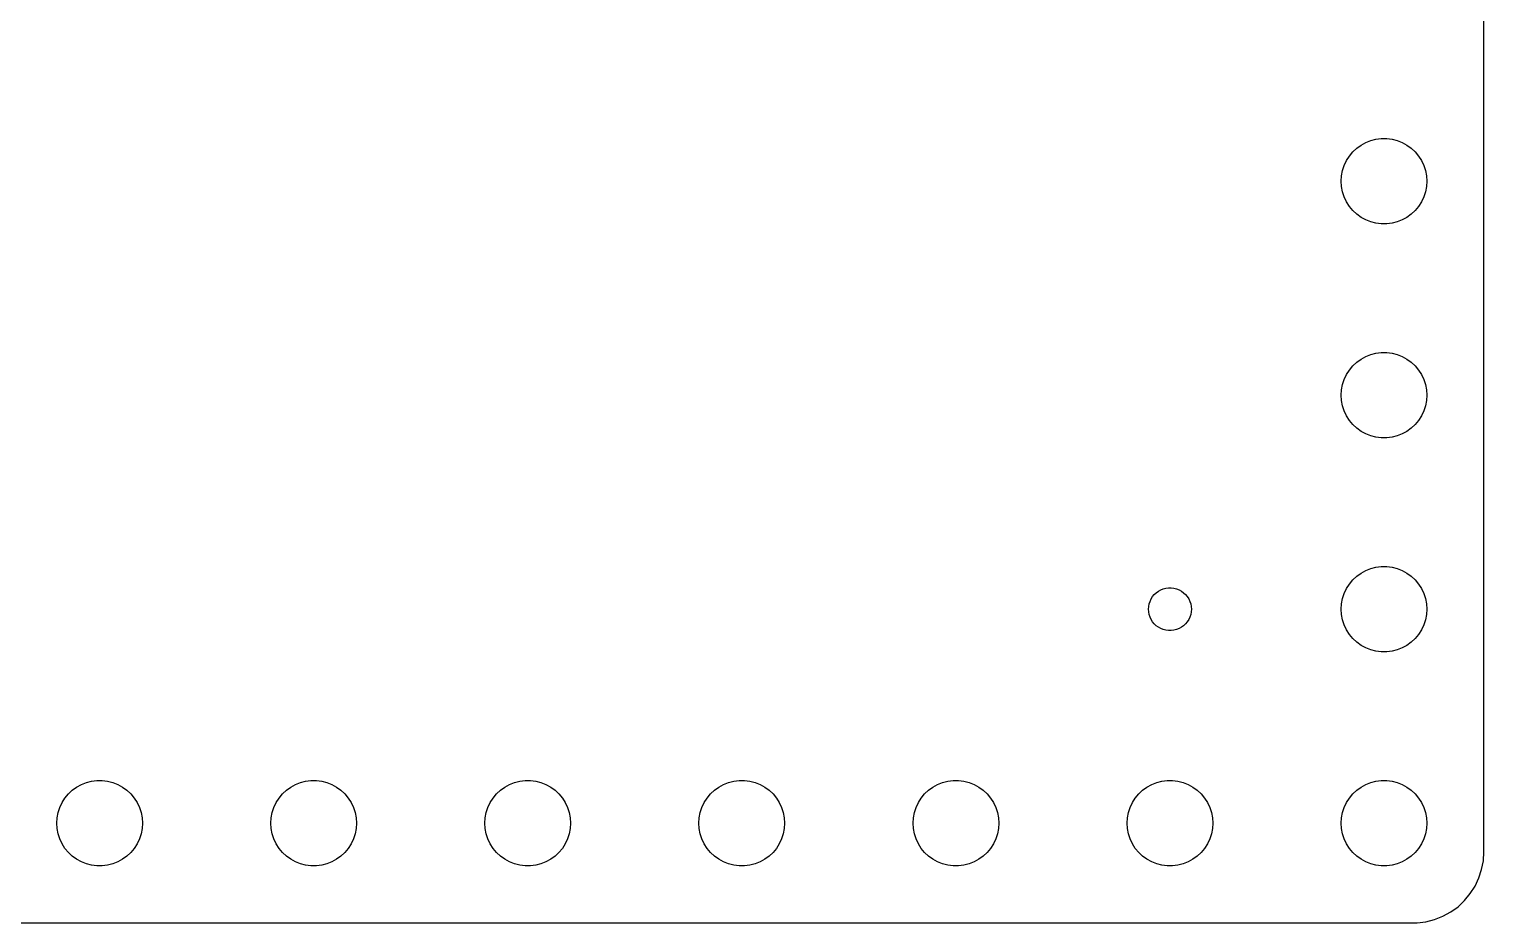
# Model space of a CAD drawing. Header units: metres. Extents: x -97 to 97, y -67 to 67.
# Drawn here: x -4.9 to 97, y -67 to -4.3 of the extents above; entities that cross this region are included whole.
import ezdxf

# ---------------------------------------------------------------- set-up
doc = ezdxf.new("R2010")
doc.units = ezdxf.units.M

msp = doc.modelspace()

# ---------------------------------------------------------------- linework, layer by layer
for p, q in [((97, -62), (97, 62)), ((88.7227, -12.2855), (89.073, -12.1468)), ((89.073, -12.1468), (89.4379, -12.0531)), ((89.4379, -12.0531), (89.8116, -12.0059)), ((89.8116, -12.0059), (90.1884, -12.0059)), ((90.1884, -12.0059), (90.5621, -12.0531)), ((90.5621, -12.0531), (90.927, -12.1468)), ((90.927, -12.1468), (91.2773, -12.2855)), ((87.3711, -13.5547), (87.573, -13.2366)), ((87.573, -13.2366), (87.8131, -12.9464)), ((87.8131, -12.9464), (88.0877, -12.6884)), ((88.0877, -12.6884), (88.3925, -12.467)), ((88.3925, -12.467), (88.7227, -12.2855)), ((91.2773, -12.2855), (91.6075, -12.467)), ((91.6075, -12.467), (91.9123, -12.6884)), ((91.9123, -12.6884), (92.1869, -12.9464)), ((92.1869, -12.9464), (92.427, -13.2366)), ((92.427, -13.2366), (92.6289, -13.5547)), ((87.0237, -14.624), (87.0943, -14.2539)), ((87.0943, -14.2539), (87.2107, -13.8956)), ((87.2107, -13.8956), (87.3711, -13.5547)), ((92.6289, -13.5547), (92.7893, -13.8956)), ((92.7893, -13.8956), (92.9057, -14.2539)), ((92.9057, -14.2539), (92.9763, -14.624)), ((87, -15), (87.0237, -14.624)), ((87.0237, -15.376), (87, -15)), ((92.9763, -14.624), (93, -15)), ((93, -15), (92.9763, -15.376)), ((87.0943, -15.7461), (87.0237, -15.376)), ((87.2107, -16.1044), (87.0943, -15.7461)), ((87.3711, -16.4453), (87.2107, -16.1044)), ((92.7893, -16.1044), (92.6289, -16.4453)), ((92.9057, -15.7461), (92.7893, -16.1044)), ((92.9763, -15.376), (92.9057, -15.7461)), ((87.573, -16.7634), (87.3711, -16.4453)), ((87.8131, -17.0536), (87.573, -16.7634)), ((88.0877, -17.3115), (87.8131, -17.0536)), ((88.3925, -17.533), (88.0877, -17.3115)), ((91.9123, -17.3115), (91.6075, -17.533)), ((92.1869, -17.0536), (91.9123, -17.3115)), ((92.427, -16.7634), (92.1869, -17.0536)), ((92.6289, -16.4453), (92.427, -16.7634)), ((88.7227, -17.7145), (88.3925, -17.533)), ((89.073, -17.8532), (88.7227, -17.7145)), ((89.4379, -17.9469), (89.073, -17.8532)), ((89.8116, -17.9941), (89.4379, -17.9469)), ((90.1884, -17.9941), (89.8116, -17.9941)), ((90.5621, -17.9469), (90.1884, -17.9941)), ((90.927, -17.8532), (90.5621, -17.9469)), ((91.2773, -17.7145), (90.927, -17.8532)), ((91.6075, -17.533), (91.2773, -17.7145)), ((88.0877, -27.6884), (88.3925, -27.467)), ((88.3925, -27.467), (88.7227, -27.2855)), ((88.7227, -27.2855), (89.073, -27.1468)), ((89.073, -27.1468), (89.4379, -27.0531)), ((89.4379, -27.0531), (89.8116, -27.0059)), ((89.8116, -27.0059), (90.1884, -27.0059)), ((90.1884, -27.0059), (90.5621, -27.0531)), ((90.5621, -27.0531), (90.927, -27.1468)), ((90.927, -27.1468), (91.2773, -27.2855)), ((91.2773, -27.2855), (91.6075, -27.467)), ((91.6075, -27.467), (91.9123, -27.6884)), ((87.3711, -28.5547), (87.573, -28.2366)), ((87.573, -28.2366), (87.8131, -27.9464)), ((87.8131, -27.9464), (88.0877, -27.6884)), ((91.9123, -27.6884), (92.1869, -27.9464)), ((92.1869, -27.9464), (92.427, -28.2366)), ((92.427, -28.2366), (92.6289, -28.5547)), ((87.0237, -29.624), (87.0943, -29.2539)), ((87.0943, -29.2539), (87.2107, -28.8956)), ((87.2107, -28.8956), (87.3711, -28.5547)), ((92.6289, -28.5547), (92.7893, -28.8956)), ((92.7893, -28.8956), (92.9057, -29.2539)), ((92.9057, -29.2539), (92.9763, -29.624)), ((87, -30), (87.0237, -29.624)), ((87.0237, -30.376), (87, -30)), ((87.0943, -30.7461), (87.0237, -30.376)), ((92.9763, -30.376), (92.9057, -30.7461)), ((92.9763, -29.624), (93, -30)), ((93, -30), (92.9763, -30.376)), ((87.2107, -31.1044), (87.0943, -30.7461)), ((87.3711, -31.4453), (87.2107, -31.1044)), ((87.573, -31.7634), (87.3711, -31.4453)), ((92.6289, -31.4453), (92.427, -31.7634)), ((92.7893, -31.1044), (92.6289, -31.4453)), ((92.9057, -30.7461), (92.7893, -31.1044)), ((87.8131, -32.0536), (87.573, -31.7634)), ((88.0877, -32.3115), (87.8131, -32.0536)), ((88.3925, -32.533), (88.0877, -32.3115)), ((88.7227, -32.7145), (88.3925, -32.533)), ((91.6075, -32.533), (91.2773, -32.7145)), ((91.9123, -32.3115), (91.6075, -32.533)), ((92.1869, -32.0536), (91.9123, -32.3115)), ((92.427, -31.7634), (92.1869, -32.0536)), ((89.073, -32.8532), (88.7227, -32.7145)), ((89.4379, -32.9469), (89.073, -32.8532)), ((89.8116, -32.9941), (89.4379, -32.9469)), ((90.1884, -32.9941), (89.8116, -32.9941)), ((90.5621, -32.9469), (90.1884, -32.9941)), ((90.927, -32.8532), (90.5621, -32.9469)), ((91.2773, -32.7145), (90.927, -32.8532)), ((87.8131, -42.9464), (88.0877, -42.6885)), ((88.0877, -42.6885), (88.3925, -42.467)), ((88.3925, -42.467), (88.7227, -42.2855)), ((88.7227, -42.2855), (89.073, -42.1468)), ((89.073, -42.1468), (89.4379, -42.0531)), ((89.4379, -42.0531), (89.8116, -42.0059)), ((89.8116, -42.0059), (90.1884, -42.0059)), ((90.1884, -42.0059), (90.5621, -42.0531)), ((90.5621, -42.0531), (90.927, -42.1468)), ((90.927, -42.1468), (91.2773, -42.2855)), ((91.2773, -42.2855), (91.6075, -42.467)), ((91.6075, -42.467), (91.9123, -42.6885)), ((91.9123, -42.6885), (92.1869, -42.9464)), ((74.0439, -43.8442), (74.1963, -43.7335)), ((74.1963, -43.7335), (74.3613, -43.6428)), ((74.3613, -43.6428), (74.5365, -43.5734)), ((74.5365, -43.5734), (74.7189, -43.5266)), ((74.7189, -43.5266), (74.9058, -43.503)), ((74.9058, -43.503), (75.0942, -43.503)), ((75.0942, -43.503), (75.2811, -43.5266)), ((75.2811, -43.5266), (75.4635, -43.5734)), ((75.4635, -43.5734), (75.6387, -43.6428)), ((75.6387, -43.6428), (75.8037, -43.7335)), ((75.8037, -43.7335), (75.9561, -43.8442)), ((87.2107, -43.8956), (87.3711, -43.5547)), ((87.3711, -43.5547), (87.573, -43.2366)), ((87.573, -43.2366), (87.8131, -42.9464)), ((92.1869, -42.9464), (92.427, -43.2366)), ((92.427, -43.2366), (92.6289, -43.5547)), ((92.6289, -43.5547), (92.7893, -43.8956)), ((73.5, -45), (73.5118, -44.812)), ((73.5118, -44.812), (73.5471, -44.627)), ((73.5471, -44.627), (73.6053, -44.4478)), ((73.6053, -44.4478), (73.6855, -44.2774)), ((73.6855, -44.2774), (73.7865, -44.1183)), ((73.7865, -44.1183), (73.9065, -43.9732)), ((73.9065, -43.9732), (74.0439, -43.8442)), ((75.9561, -43.8442), (76.0934, -43.9732)), ((76.0934, -43.9732), (76.2135, -44.1183)), ((76.2135, -44.1183), (76.3145, -44.2774)), ((76.3145, -44.2774), (76.3947, -44.4478)), ((76.3947, -44.4478), (76.4529, -44.627)), ((76.4529, -44.627), (76.4882, -44.812)), ((76.4882, -44.812), (76.5, -45)), ((87, -45), (87.0237, -44.624)), ((87.0237, -44.624), (87.0943, -44.2539)), ((87.0943, -44.2539), (87.2107, -43.8956)), ((92.7893, -43.8956), (92.9057, -44.2539)), ((92.9057, -44.2539), (92.9763, -44.624)), ((92.9763, -44.624), (93, -45)), ((73.5118, -45.188), (73.5, -45)), ((73.5471, -45.373), (73.5118, -45.188)), ((73.6053, -45.5522), (73.5471, -45.373)), ((73.6855, -45.7226), (73.6053, -45.5522)), ((73.7865, -45.8817), (73.6855, -45.7226)), ((76.3145, -45.7226), (76.2135, -45.8817)), ((76.3947, -45.5522), (76.3145, -45.7226)), ((76.4529, -45.373), (76.3947, -45.5522)), ((76.4882, -45.188), (76.4529, -45.373)), ((76.5, -45), (76.4882, -45.188)), ((87.0237, -45.376), (87, -45)), ((87.0943, -45.7461), (87.0237, -45.376)), ((87.2107, -46.1044), (87.0943, -45.7461)), ((92.9057, -45.7461), (92.7893, -46.1044)), ((92.9763, -45.376), (92.9057, -45.7461)), ((93, -45), (92.9763, -45.376)), ((73.9065, -46.0268), (73.7865, -45.8817)), ((74.0439, -46.1558), (73.9065, -46.0268)), ((74.1963, -46.2665), (74.0439, -46.1558)), ((74.3613, -46.3572), (74.1963, -46.2665)), ((74.5365, -46.4266), (74.3613, -46.3572)), ((74.7189, -46.4734), (74.5365, -46.4266)), ((74.9058, -46.497), (74.7189, -46.4734)), ((75.0942, -46.497), (74.9058, -46.497)), ((75.2811, -46.4734), (75.0942, -46.497)), ((75.4635, -46.4266), (75.2811, -46.4734)), ((75.6387, -46.3572), (75.4635, -46.4266)), ((75.8037, -46.2665), (75.6387, -46.3572)), ((75.9561, -46.1558), (75.8037, -46.2665)), ((76.0934, -46.0268), (75.9561, -46.1558)), ((76.2135, -45.8817), (76.0934, -46.0268)), ((87.3711, -46.4453), (87.2107, -46.1044)), ((87.573, -46.7634), (87.3711, -46.4453)), ((87.8131, -47.0536), (87.573, -46.7634)), ((92.427, -46.7634), (92.1869, -47.0536)), ((92.6289, -46.4453), (92.427, -46.7634)), ((92.7893, -46.1044), (92.6289, -46.4453)), ((88.0877, -47.3115), (87.8131, -47.0536)), ((88.3925, -47.533), (88.0877, -47.3115)), ((88.7227, -47.7145), (88.3925, -47.533)), ((89.073, -47.8532), (88.7227, -47.7145)), ((89.4379, -47.9469), (89.073, -47.8532)), ((90.927, -47.8532), (90.5621, -47.9469)), ((91.2773, -47.7145), (90.927, -47.8532)), ((91.6075, -47.533), (91.2773, -47.7145)), ((91.9123, -47.3115), (91.6075, -47.533)), ((92.1869, -47.0536), (91.9123, -47.3115)), ((89.8116, -47.9941), (89.4379, -47.9469)), ((90.1884, -47.9941), (89.8116, -47.9941)), ((90.5621, -47.9469), (90.1884, -47.9941)), ((-0.92705, -57.1468), (-0.56213, -57.0531)), ((-0.56213, -57.0531), (-0.18837, -57.0059)), ((-0.18837, -57.0059), (0.18837, -57.0059)), ((0.18837, -57.0059), (0.56213, -57.0531)), ((0.56213, -57.0531), (0.92705, -57.1468)), ((14.0729, -57.1468), (14.4379, -57.0531)), ((14.4379, -57.0531), (14.8116, -57.0059)), ((14.8116, -57.0059), (15.1884, -57.0059)), ((15.1884, -57.0059), (15.5621, -57.0531)), ((15.5621, -57.0531), (15.927, -57.1468)), ((29.0729, -57.1468), (29.4379, -57.0531)), ((29.4379, -57.0531), (29.8116, -57.0059)), ((29.8116, -57.0059), (30.1884, -57.0059)), ((30.1884, -57.0059), (30.5621, -57.0531)), ((30.5621, -57.0531), (30.927, -57.1468)), ((44.0729, -57.1468), (44.4379, -57.0531)), ((44.4379, -57.0531), (44.8116, -57.0059)), ((44.8116, -57.0059), (45.1884, -57.0059)), ((45.1884, -57.0059), (45.5621, -57.0531)), ((45.5621, -57.0531), (45.927, -57.1468)), ((59.0729, -57.1468), (59.4379, -57.0531)), ((59.4379, -57.0531), (59.8116, -57.0059)), ((59.8116, -57.0059), (60.1884, -57.0059)), ((60.1884, -57.0059), (60.5621, -57.0531)), ((60.5621, -57.0531), (60.927, -57.1468)), ((74.073, -57.1468), (74.4379, -57.0531)), ((74.4379, -57.0531), (74.8116, -57.0059)), ((74.8116, -57.0059), (75.1884, -57.0059)), ((75.1884, -57.0059), (75.5621, -57.0531)), ((75.5621, -57.0531), (75.927, -57.1468)), ((89.073, -57.1468), (89.4379, -57.0531)), ((89.4379, -57.0531), (89.8116, -57.0059)), ((89.8116, -57.0059), (90.1884, -57.0059)), ((90.1884, -57.0059), (90.5621, -57.0531)), ((90.5621, -57.0531), (90.927, -57.1468)), ((-2.42705, -58.2366), (-2.1869, -57.9464)), ((-2.1869, -57.9464), (-1.91226, -57.6885)), ((-1.91226, -57.6885), (-1.60747, -57.467)), ((-1.60747, -57.467), (-1.27733, -57.2855)), ((-1.27733, -57.2855), (-0.92705, -57.1468)), ((0.92705, -57.1468), (1.27733, -57.2855)), ((1.27733, -57.2855), (1.60747, -57.467)), ((1.60747, -57.467), (1.91226, -57.6885)), ((1.91226, -57.6885), (2.1869, -57.9464)), ((2.1869, -57.9464), (2.42705, -58.2366)), ((12.5729, -58.2366), (12.8131, -57.9464)), ((12.8131, -57.9464), (13.0877, -57.6885)), ((13.0877, -57.6885), (13.3925, -57.467)), ((13.3925, -57.467), (13.7227, -57.2855)), ((13.7227, -57.2855), (14.0729, -57.1468)), ((15.927, -57.1468), (16.2773, -57.2855)), ((16.2773, -57.2855), (16.6075, -57.467)), ((16.6075, -57.467), (16.9123, -57.6885)), ((16.9123, -57.6885), (17.1869, -57.9464)), ((17.1869, -57.9464), (17.427, -58.2366)), ((27.5729, -58.2366), (27.8131, -57.9464)), ((27.8131, -57.9464), (28.0877, -57.6885)), ((28.0877, -57.6885), (28.3925, -57.467)), ((28.3925, -57.467), (28.7227, -57.2855)), ((28.7227, -57.2855), (29.0729, -57.1468)), ((30.927, -57.1468), (31.2773, -57.2855)), ((31.2773, -57.2855), (31.6075, -57.467)), ((31.6075, -57.467), (31.9123, -57.6885)), ((31.9123, -57.6885), (32.1869, -57.9464)), ((32.1869, -57.9464), (32.427, -58.2366)), ((42.5729, -58.2366), (42.8131, -57.9464)), ((42.8131, -57.9464), (43.0877, -57.6885)), ((43.0877, -57.6885), (43.3925, -57.467)), ((43.3925, -57.467), (43.7227, -57.2855)), ((43.7227, -57.2855), (44.0729, -57.1468)), ((45.927, -57.1468), (46.2773, -57.2855)), ((46.2773, -57.2855), (46.6075, -57.467)), ((46.6075, -57.467), (46.9123, -57.6885)), ((46.9123, -57.6885), (47.1869, -57.9464)), ((47.1869, -57.9464), (47.427, -58.2366)), ((57.5729, -58.2366), (57.8131, -57.9464)), ((57.8131, -57.9464), (58.0877, -57.6885)), ((58.0877, -57.6885), (58.3925, -57.467)), ((58.3925, -57.467), (58.7227, -57.2855)), ((58.7227, -57.2855), (59.0729, -57.1468)), ((60.927, -57.1468), (61.2773, -57.2855)), ((61.2773, -57.2855), (61.6075, -57.467)), ((61.6075, -57.467), (61.9123, -57.6885)), ((61.9123, -57.6885), (62.1869, -57.9464)), ((62.1869, -57.9464), (62.427, -58.2366)), ((72.573, -58.2366), (72.8131, -57.9464)), ((72.8131, -57.9464), (73.0877, -57.6885)), ((73.0877, -57.6885), (73.3925, -57.467)), ((73.3925, -57.467), (73.7227, -57.2855)), ((73.7227, -57.2855), (74.073, -57.1468)), ((75.927, -57.1468), (76.2773, -57.2855)), ((76.2773, -57.2855), (76.6075, -57.467)), ((76.6075, -57.467), (76.9123, -57.6885)), ((76.9123, -57.6885), (77.1869, -57.9464)), ((77.1869, -57.9464), (77.427, -58.2366)), ((87.573, -58.2366), (87.8131, -57.9464)), ((87.8131, -57.9464), (88.0877, -57.6885)), ((88.0877, -57.6885), (88.3925, -57.467)), ((88.3925, -57.467), (88.7227, -57.2855)), ((88.7227, -57.2855), (89.073, -57.1468)), ((90.927, -57.1468), (91.2773, -57.2855)), ((91.2773, -57.2855), (91.6075, -57.467)), ((91.6075, -57.467), (91.9123, -57.6885)), ((91.9123, -57.6885), (92.1869, -57.9464)), ((92.1869, -57.9464), (92.427, -58.2366)), ((-2.90575, -59.2539), (-2.78932, -58.8956)), ((-2.78932, -58.8956), (-2.62891, -58.5547)), ((-2.62891, -58.5547), (-2.42705, -58.2366)), ((2.42705, -58.2366), (2.62891, -58.5547)), ((2.62891, -58.5547), (2.78932, -58.8956)), ((2.78932, -58.8956), (2.90575, -59.2539)), ((12.0942, -59.2539), (12.2107, -58.8956)), ((12.2107, -58.8956), (12.3711, -58.5547)), ((12.3711, -58.5547), (12.5729, -58.2366)), ((17.427, -58.2366), (17.6289, -58.5547)), ((17.6289, -58.5547), (17.7893, -58.8956)), ((17.7893, -58.8956), (17.9057, -59.2539)), ((27.0942, -59.2539), (27.2107, -58.8956)), ((27.2107, -58.8956), (27.3711, -58.5547)), ((27.3711, -58.5547), (27.5729, -58.2366)), ((32.427, -58.2366), (32.6289, -58.5547)), ((32.6289, -58.5547), (32.7893, -58.8956)), ((32.7893, -58.8956), (32.9057, -59.2539)), ((42.0942, -59.2539), (42.2107, -58.8956)), ((42.2107, -58.8956), (42.3711, -58.5547)), ((42.3711, -58.5547), (42.5729, -58.2366)), ((47.427, -58.2366), (47.6289, -58.5547)), ((47.6289, -58.5547), (47.7893, -58.8956)), ((47.7893, -58.8956), (47.9057, -59.2539)), ((57.0942, -59.2539), (57.2107, -58.8956)), ((57.2107, -58.8956), (57.3711, -58.5547)), ((57.3711, -58.5547), (57.5729, -58.2366)), ((62.427, -58.2366), (62.6289, -58.5547)), ((62.6289, -58.5547), (62.7893, -58.8956)), ((62.7893, -58.8956), (62.9057, -59.2539)), ((72.0943, -59.2539), (72.2107, -58.8956)), ((72.2107, -58.8956), (72.3711, -58.5547)), ((72.3711, -58.5547), (72.573, -58.2366)), ((77.427, -58.2366), (77.6289, -58.5547)), ((77.6289, -58.5547), (77.7893, -58.8956)), ((77.7893, -58.8956), (77.9057, -59.2539)), ((87.0943, -59.2539), (87.2107, -58.8956)), ((87.2107, -58.8956), (87.3711, -58.5547)), ((87.3711, -58.5547), (87.573, -58.2366)), ((92.427, -58.2366), (92.6289, -58.5547)), ((92.6289, -58.5547), (92.7893, -58.8956)), ((92.7893, -58.8956), (92.9057, -59.2539)), ((-3, -60), (-2.97633, -59.624)), ((-2.97633, -60.376), (-3, -60)), ((-2.97633, -59.624), (-2.90575, -59.2539)), ((2.90575, -59.2539), (2.97633, -59.624)), ((2.97633, -59.624), (3, -60)), ((3, -60), (2.97633, -60.376)), ((12, -60), (12.0237, -59.624)), ((12.0237, -60.376), (12, -60)), ((12.0237, -59.624), (12.0942, -59.2539)), ((17.9057, -59.2539), (17.9763, -59.624)), ((17.9763, -59.624), (18, -60)), ((18, -60), (17.9763, -60.376)), ((27, -60), (27.0237, -59.624)), ((27.0237, -60.376), (27, -60)), ((27.0237, -59.624), (27.0942, -59.2539)), ((32.9057, -59.2539), (32.9763, -59.624)), ((32.9763, -59.624), (33, -60)), ((33, -60), (32.9763, -60.376)), ((42, -60), (42.0237, -59.624)), ((42.0237, -60.376), (42, -60)), ((42.0237, -59.624), (42.0942, -59.2539)), ((47.9057, -59.2539), (47.9763, -59.624)), ((47.9763, -59.624), (48, -60)), ((48, -60), (47.9763, -60.376)), ((57, -60), (57.0237, -59.624)), ((57.0237, -60.376), (57, -60)), ((57.0237, -59.624), (57.0942, -59.2539)), ((62.9057, -59.2539), (62.9763, -59.624)), ((62.9763, -59.624), (63, -60)), ((63, -60), (62.9763, -60.376)), ((72, -60), (72.0237, -59.624)), ((72.0237, -60.376), (72, -60)), ((72.0237, -59.624), (72.0943, -59.2539)), ((77.9057, -59.2539), (77.9763, -59.624)), ((77.9763, -59.624), (78, -60)), ((78, -60), (77.9763, -60.376)), ((87, -60), (87.0237, -59.624)), ((87.0237, -60.376), (87, -60)), ((87.0237, -59.624), (87.0943, -59.2539)), ((92.9057, -59.2539), (92.9763, -59.624)), ((92.9763, -59.624), (93, -60)), ((93, -60), (92.9763, -60.376)), ((-2.90575, -60.7461), (-2.97633, -60.376)), ((-2.78932, -61.1044), (-2.90575, -60.7461)), ((-2.62891, -61.4453), (-2.78932, -61.1044)), ((2.78932, -61.1044), (2.62891, -61.4453)), ((2.90575, -60.7461), (2.78932, -61.1044)), ((2.97633, -60.376), (2.90575, -60.7461)), ((12.0942, -60.7461), (12.0237, -60.376)), ((12.2107, -61.1044), (12.0942, -60.7461)), ((12.3711, -61.4453), (12.2107, -61.1044)), ((17.7893, -61.1044), (17.6289, -61.4453)), ((17.9057, -60.7461), (17.7893, -61.1044)), ((17.9763, -60.376), (17.9057, -60.7461)), ((27.0942, -60.7461), (27.0237, -60.376)), ((27.2107, -61.1044), (27.0942, -60.7461)), ((27.3711, -61.4453), (27.2107, -61.1044)), ((32.7893, -61.1044), (32.6289, -61.4453)), ((32.9057, -60.7461), (32.7893, -61.1044)), ((32.9763, -60.376), (32.9057, -60.7461)), ((42.0942, -60.7461), (42.0237, -60.376)), ((42.2107, -61.1044), (42.0942, -60.7461)), ((42.3711, -61.4453), (42.2107, -61.1044)), ((47.7893, -61.1044), (47.6289, -61.4453)), ((47.9057, -60.7461), (47.7893, -61.1044)), ((47.9763, -60.376), (47.9057, -60.7461)), ((57.0942, -60.7461), (57.0237, -60.376)), ((57.2107, -61.1044), (57.0942, -60.7461)), ((57.3711, -61.4453), (57.2107, -61.1044)), ((62.7893, -61.1044), (62.6289, -61.4453)), ((62.9057, -60.7461), (62.7893, -61.1044)), ((62.9763, -60.376), (62.9057, -60.7461)), ((72.0943, -60.7461), (72.0237, -60.376)), ((72.2107, -61.1044), (72.0943, -60.7461)), ((72.3711, -61.4453), (72.2107, -61.1044)), ((77.7893, -61.1044), (77.6289, -61.4453)), ((77.9057, -60.7461), (77.7893, -61.1044)), ((77.9763, -60.376), (77.9057, -60.7461)), ((87.0943, -60.7461), (87.0237, -60.376)), ((87.2107, -61.1044), (87.0943, -60.7461)), ((87.3711, -61.4453), (87.2107, -61.1044)), ((92.7893, -61.1044), (92.6289, -61.4453)), ((92.9057, -60.7461), (92.7893, -61.1044)), ((92.9763, -60.376), (92.9057, -60.7461)), ((-2.42705, -61.7634), (-2.62891, -61.4453)), ((-2.1869, -62.0536), (-2.42705, -61.7634)), ((-1.91226, -62.3115), (-2.1869, -62.0536)), ((2.1869, -62.0536), (1.91226, -62.3115)), ((2.42705, -61.7634), (2.1869, -62.0536)), ((2.62891, -61.4453), (2.42705, -61.7634)), ((12.5729, -61.7634), (12.3711, -61.4453)), ((12.8131, -62.0536), (12.5729, -61.7634)), ((13.0877, -62.3115), (12.8131, -62.0536)), ((17.1869, -62.0536), (16.9123, -62.3115)), ((17.427, -61.7634), (17.1869, -62.0536)), ((17.6289, -61.4453), (17.427, -61.7634)), ((27.5729, -61.7634), (27.3711, -61.4453)), ((27.8131, -62.0536), (27.5729, -61.7634)), ((28.0877, -62.3115), (27.8131, -62.0536)), ((32.1869, -62.0536), (31.9123, -62.3115)), ((32.427, -61.7634), (32.1869, -62.0536)), ((32.6289, -61.4453), (32.427, -61.7634)), ((42.5729, -61.7634), (42.3711, -61.4453)), ((42.8131, -62.0536), (42.5729, -61.7634)), ((43.0877, -62.3115), (42.8131, -62.0536)), ((47.1869, -62.0536), (46.9123, -62.3115)), ((47.427, -61.7634), (47.1869, -62.0536)), ((47.6289, -61.4453), (47.427, -61.7634)), ((57.5729, -61.7634), (57.3711, -61.4453)), ((57.8131, -62.0536), (57.5729, -61.7634)), ((58.0877, -62.3115), (57.8131, -62.0536)), ((62.1869, -62.0536), (61.9123, -62.3115)), ((62.427, -61.7634), (62.1869, -62.0536)), ((62.6289, -61.4453), (62.427, -61.7634)), ((72.573, -61.7634), (72.3711, -61.4453)), ((72.8131, -62.0536), (72.573, -61.7634)), ((73.0877, -62.3115), (72.8131, -62.0536)), ((77.1869, -62.0536), (76.9123, -62.3115)), ((77.427, -61.7634), (77.1869, -62.0536)), ((77.6289, -61.4453), (77.427, -61.7634)), ((87.573, -61.7634), (87.3711, -61.4453)), ((87.8131, -62.0536), (87.573, -61.7634)), ((88.0877, -62.3115), (87.8131, -62.0536)), ((92.1869, -62.0536), (91.9123, -62.3115)), ((92.427, -61.7634), (92.1869, -62.0536)), ((92.6289, -61.4453), (92.427, -61.7634)), ((96.9606, -62.6267), (97, -62)), ((-1.60747, -62.533), (-1.91226, -62.3115)), ((-1.27733, -62.7145), (-1.60747, -62.533)), ((-0.92705, -62.8532), (-1.27733, -62.7145)), ((-0.56213, -62.9469), (-0.92705, -62.8532)), ((-0.18837, -62.9941), (-0.56213, -62.9469)), ((0.18837, -62.9941), (-0.18837, -62.9941)), ((0.56213, -62.9469), (0.18837, -62.9941)), ((0.92705, -62.8532), (0.56213, -62.9469)), ((1.27733, -62.7145), (0.92705, -62.8532)), ((1.60747, -62.533), (1.27733, -62.7145)), ((1.91226, -62.3115), (1.60747, -62.533)), ((13.3925, -62.533), (13.0877, -62.3115)), ((13.7227, -62.7145), (13.3925, -62.533)), ((14.0729, -62.8532), (13.7227, -62.7145)), ((14.4379, -62.9469), (14.0729, -62.8532)), ((14.8116, -62.9941), (14.4379, -62.9469)), ((15.1884, -62.9941), (14.8116, -62.9941)), ((15.5621, -62.9469), (15.1884, -62.9941)), ((15.927, -62.8532), (15.5621, -62.9469)), ((16.2773, -62.7145), (15.927, -62.8532)), ((16.6075, -62.533), (16.2773, -62.7145)), ((16.9123, -62.3115), (16.6075, -62.533)), ((28.3925, -62.533), (28.0877, -62.3115)), ((28.7227, -62.7145), (28.3925, -62.533)), ((29.0729, -62.8532), (28.7227, -62.7145)), ((29.4379, -62.9469), (29.0729, -62.8532)), ((29.8116, -62.9941), (29.4379, -62.9469)), ((30.1884, -62.9941), (29.8116, -62.9941)), ((30.5621, -62.9469), (30.1884, -62.9941)), ((30.927, -62.8532), (30.5621, -62.9469)), ((31.2773, -62.7145), (30.927, -62.8532)), ((31.6075, -62.533), (31.2773, -62.7145)), ((31.9123, -62.3115), (31.6075, -62.533)), ((43.3925, -62.533), (43.0877, -62.3115)), ((43.7227, -62.7145), (43.3925, -62.533)), ((44.0729, -62.8532), (43.7227, -62.7145)), ((44.4379, -62.9469), (44.0729, -62.8532)), ((44.8116, -62.9941), (44.4379, -62.9469)), ((45.1884, -62.9941), (44.8116, -62.9941)), ((45.5621, -62.9469), (45.1884, -62.9941)), ((45.927, -62.8532), (45.5621, -62.9469)), ((46.2773, -62.7145), (45.927, -62.8532)), ((46.6075, -62.533), (46.2773, -62.7145)), ((46.9123, -62.3115), (46.6075, -62.533)), ((58.3925, -62.533), (58.0877, -62.3115)), ((58.7227, -62.7145), (58.3925, -62.533)), ((59.0729, -62.8532), (58.7227, -62.7145)), ((59.4379, -62.9469), (59.0729, -62.8532)), ((59.8116, -62.9941), (59.4379, -62.9469)), ((60.1884, -62.9941), (59.8116, -62.9941)), ((60.5621, -62.9469), (60.1884, -62.9941)), ((60.927, -62.8532), (60.5621, -62.9469)), ((61.2773, -62.7145), (60.927, -62.8532)), ((61.6075, -62.533), (61.2773, -62.7145)), ((61.9123, -62.3115), (61.6075, -62.533)), ((73.3925, -62.533), (73.0877, -62.3115)), ((73.7227, -62.7145), (73.3925, -62.533)), ((74.073, -62.8532), (73.7227, -62.7145)), ((74.4379, -62.9469), (74.073, -62.8532)), ((74.8116, -62.9941), (74.4379, -62.9469)), ((75.1884, -62.9941), (74.8116, -62.9941)), ((75.5621, -62.9469), (75.1884, -62.9941)), ((75.927, -62.8532), (75.5621, -62.9469)), ((76.2773, -62.7145), (75.927, -62.8532)), ((76.6075, -62.533), (76.2773, -62.7145)), ((76.9123, -62.3115), (76.6075, -62.533)), ((88.3925, -62.533), (88.0877, -62.3115)), ((88.7227, -62.7145), (88.3925, -62.533)), ((89.073, -62.8532), (88.7227, -62.7145)), ((89.4379, -62.9469), (89.073, -62.8532)), ((89.8116, -62.9941), (89.4379, -62.9469)), ((90.1884, -62.9941), (89.8116, -62.9941)), ((90.5621, -62.9469), (90.1884, -62.9941)), ((90.927, -62.8532), (90.5621, -62.9469)), ((91.2773, -62.7145), (90.927, -62.8532)), ((91.6075, -62.533), (91.2773, -62.7145)), ((91.9123, -62.3115), (91.6075, -62.533)), ((96.8429, -63.2434), (96.9606, -62.6267)), ((96.3815, -64.4088), (96.6489, -63.8406)), ((96.6489, -63.8406), (96.8429, -63.2434)), ((95.6448, -65.4227), (96.0451, -64.9389)), ((96.0451, -64.9389), (96.3815, -64.4088)), ((94.1289, -66.5241), (94.6791, -66.2216)), ((94.6791, -66.2216), (95.1871, -65.8526)), ((95.1871, -65.8526), (95.6448, -65.4227)), ((-92.3139, -66.9901), (92.3139, -66.9901)), ((92.3139, -66.9901), (92.9369, -66.9114)), ((92.9369, -66.9114), (93.5451, -66.7553)), ((93.5451, -66.7553), (94.1289, -66.5241))]:
    msp.add_line(p, q)

doc.saveas('drawing.dxf')
